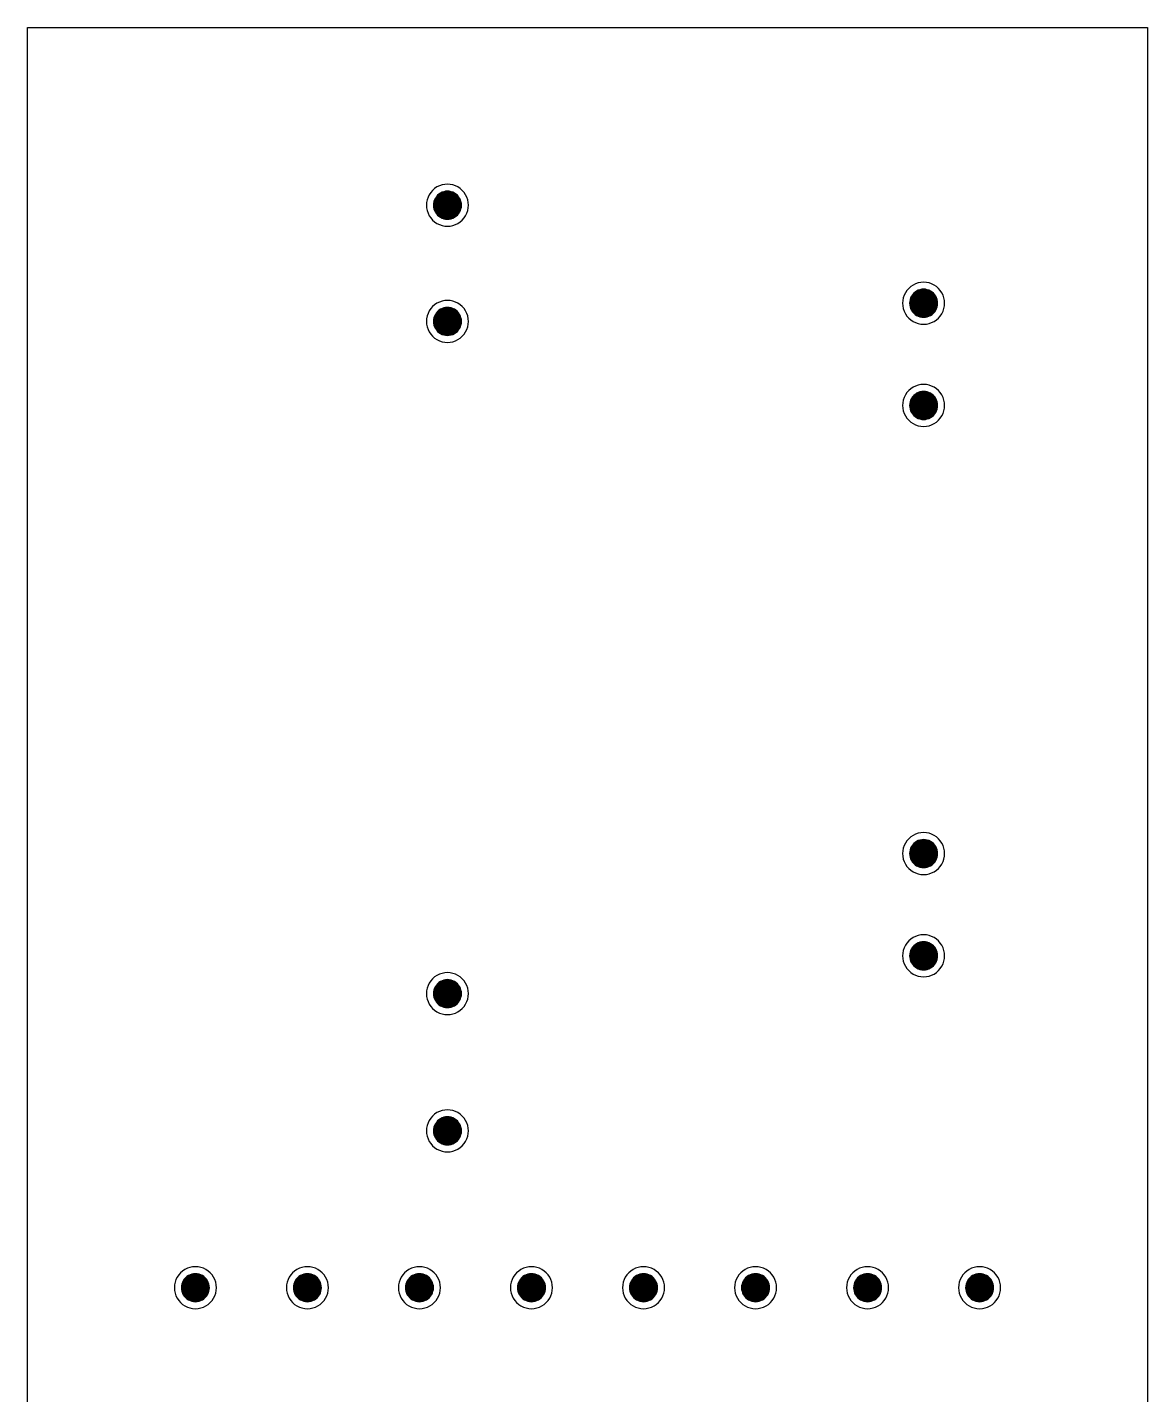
# Model space of a CAD drawing. Extents: x -2 to 177, y -6 to 16.
# Drawn here: x 63 to 67, y -0.382 to 4.5 of the extents above; entities that cross this region are included whole.
import ezdxf

# ---------------------------------------------------------------- set-up
doc = ezdxf.new("R2010")
doc.units = 0
for name, color, linetype in [('H2', 161, 'continuous'), ('Outline', 1, 'continuous'), ('V2', 103, 'continuous')]:
    doc.layers.add(name, color=color, linetype=linetype)

msp = doc.modelspace()

# ---------------------------------------------------------------- linework, layer by layer
at = {"layer": 'H2'}
for points in [[(64.575, 3.865), (64.5744, 3.8748), (64.5724, 3.8844), (64.5693, 3.8937), (64.565, 3.9025), (64.5595, 3.9107), (64.553, 3.918), (64.5457, 3.9245), (64.5375, 3.93), (64.5287, 3.9343), (64.5194, 3.9374), (64.5098, 3.9394), (64.5, 3.94), (64.4902, 3.9394), (64.4806, 3.9374), (64.4713, 3.9343), (64.4625, 3.93), (64.4543, 3.9245), (64.447, 3.918), (64.4405, 3.9107), (64.435, 3.9025), (64.4307, 3.8937), (64.4276, 3.8844), (64.4256, 3.8748), (64.425, 3.865), (64.4256, 3.8552), (64.4276, 3.8456), (64.4307, 3.8363), (64.435, 3.8275), (64.4405, 3.8193), (64.447, 3.812), (64.4543, 3.8055), (64.4625, 3.8), (64.4713, 3.7957), (64.4806, 3.7926), (64.4902, 3.7906), (64.5, 3.79), (64.5098, 3.7906), (64.5194, 3.7926), (64.5287, 3.7957), (64.5375, 3.8), (64.5457, 3.8055), (64.553, 3.812), (64.5595, 3.8193), (64.565, 3.8275), (64.5693, 3.8363), (64.5724, 3.8456), (64.5744, 3.8552), (64.575, 3.865)], [(66.275, 3.515), (66.2744, 3.5248), (66.2724, 3.5344), (66.2693, 3.5437), (66.265, 3.5525), (66.2595, 3.5607), (66.253, 3.568), (66.2457, 3.5745), (66.2375, 3.58), (66.2287, 3.5843), (66.2194, 3.5874), (66.2098, 3.5894), (66.2, 3.59), (66.1902, 3.5894), (66.1806, 3.5874), (66.1713, 3.5843), (66.1625, 3.58), (66.1543, 3.5745), (66.147, 3.568), (66.1405, 3.5607), (66.135, 3.5525), (66.1307, 3.5437), (66.1276, 3.5344), (66.1256, 3.5248), (66.125, 3.515), (66.1256, 3.5052), (66.1276, 3.4956), (66.1307, 3.4863), (66.135, 3.4775), (66.1405, 3.4693), (66.147, 3.462), (66.1543, 3.4555), (66.1625, 3.45), (66.1713, 3.4457), (66.1806, 3.4426), (66.1902, 3.4406), (66.2, 3.44), (66.2098, 3.4406), (66.2194, 3.4426), (66.2287, 3.4457), (66.2375, 3.45), (66.2457, 3.4555), (66.253, 3.462), (66.2595, 3.4693), (66.265, 3.4775), (66.2693, 3.4863), (66.2724, 3.4956), (66.2744, 3.5052), (66.275, 3.515)], [(64.575, 3.45), (64.5744, 3.4598), (64.5724, 3.4694), (64.5693, 3.4787), (64.565, 3.4875), (64.5595, 3.4957), (64.553, 3.503), (64.5457, 3.5095), (64.5375, 3.515), (64.5287, 3.5193), (64.5194, 3.5224), (64.5098, 3.5244), (64.5, 3.525), (64.4902, 3.5244), (64.4806, 3.5224), (64.4713, 3.5193), (64.4625, 3.515), (64.4543, 3.5095), (64.447, 3.503), (64.4405, 3.4957), (64.435, 3.4875), (64.4307, 3.4787), (64.4276, 3.4694), (64.4256, 3.4598), (64.425, 3.45), (64.4256, 3.4402), (64.4276, 3.4306), (64.4307, 3.4213), (64.435, 3.4125), (64.4405, 3.4043), (64.447, 3.397), (64.4543, 3.3905), (64.4625, 3.385), (64.4713, 3.3807), (64.4806, 3.3776), (64.4902, 3.3756), (64.5, 3.375), (64.5098, 3.3756), (64.5194, 3.3776), (64.5287, 3.3807), (64.5375, 3.385), (64.5457, 3.3905), (64.553, 3.397), (64.5595, 3.4043), (64.565, 3.4125), (64.5693, 3.4213), (64.5724, 3.4306), (64.5744, 3.4402), (64.575, 3.45)], [(66.275, 3.15), (66.2744, 3.1598), (66.2724, 3.1694), (66.2693, 3.1787), (66.265, 3.1875), (66.2595, 3.1957), (66.253, 3.203), (66.2457, 3.2095), (66.2375, 3.215), (66.2287, 3.2193), (66.2194, 3.2224), (66.2098, 3.2244), (66.2, 3.225), (66.1902, 3.2244), (66.1806, 3.2224), (66.1713, 3.2193), (66.1625, 3.215), (66.1543, 3.2095), (66.147, 3.203), (66.1405, 3.1957), (66.135, 3.1875), (66.1307, 3.1787), (66.1276, 3.1694), (66.1256, 3.1598), (66.125, 3.15), (66.1256, 3.1402), (66.1276, 3.1306), (66.1307, 3.1213), (66.135, 3.1125), (66.1405, 3.1043), (66.147, 3.097), (66.1543, 3.0905), (66.1625, 3.085), (66.1713, 3.0807), (66.1806, 3.0776), (66.1902, 3.0756), (66.2, 3.075), (66.2098, 3.0756), (66.2194, 3.0776), (66.2287, 3.0807), (66.2375, 3.085), (66.2457, 3.0905), (66.253, 3.097), (66.2595, 3.1043), (66.265, 3.1125), (66.2693, 3.1213), (66.2724, 3.1306), (66.2744, 3.1402), (66.275, 3.15)], [(66.275, 1.55), (66.2744, 1.5598), (66.2724, 1.5694), (66.2693, 1.5787), (66.265, 1.5875), (66.2595, 1.5957), (66.253, 1.603), (66.2457, 1.6095), (66.2375, 1.615), (66.2287, 1.6193), (66.2194, 1.6224), (66.2098, 1.6244), (66.2, 1.625), (66.1902, 1.6244), (66.1806, 1.6224), (66.1713, 1.6193), (66.1625, 1.615), (66.1543, 1.6095), (66.147, 1.603), (66.1405, 1.5957), (66.135, 1.5875), (66.1307, 1.5787), (66.1276, 1.5694), (66.1256, 1.5598), (66.125, 1.55), (66.1256, 1.5402), (66.1276, 1.5306), (66.1307, 1.5213), (66.135, 1.5125), (66.1405, 1.5043), (66.147, 1.497), (66.1543, 1.4905), (66.1625, 1.485), (66.1713, 1.4807), (66.1806, 1.4776), (66.1902, 1.4756), (66.2, 1.475), (66.2098, 1.4756), (66.2194, 1.4776), (66.2287, 1.4807), (66.2375, 1.485), (66.2457, 1.4905), (66.253, 1.497), (66.2595, 1.5043), (66.265, 1.5125), (66.2693, 1.5213), (66.2724, 1.5306), (66.2744, 1.5402), (66.275, 1.55)], [(66.275, 1.185), (66.2744, 1.1948), (66.2724, 1.2044), (66.2693, 1.2137), (66.265, 1.2225), (66.2595, 1.2307), (66.253, 1.238), (66.2457, 1.2445), (66.2375, 1.25), (66.2287, 1.2543), (66.2194, 1.2574), (66.2098, 1.2594), (66.2, 1.26), (66.1902, 1.2594), (66.1806, 1.2574), (66.1713, 1.2543), (66.1625, 1.25), (66.1543, 1.2445), (66.147, 1.238), (66.1405, 1.2307), (66.135, 1.2225), (66.1307, 1.2137), (66.1276, 1.2044), (66.1256, 1.1948), (66.125, 1.185), (66.1256, 1.1752), (66.1276, 1.1656), (66.1307, 1.1563), (66.135, 1.1475), (66.1405, 1.1393), (66.147, 1.132), (66.1543, 1.1255), (66.1625, 1.12), (66.1713, 1.1157), (66.1806, 1.1126), (66.1902, 1.1106), (66.2, 1.11), (66.2098, 1.1106), (66.2194, 1.1126), (66.2287, 1.1157), (66.2375, 1.12), (66.2457, 1.1255), (66.253, 1.132), (66.2595, 1.1393), (66.265, 1.1475), (66.2693, 1.1563), (66.2724, 1.1656), (66.2744, 1.1752), (66.275, 1.185)], [(64.575, 1.05), (64.5744, 1.0598), (64.5724, 1.0694), (64.5693, 1.0787), (64.565, 1.0875), (64.5595, 1.0957), (64.553, 1.103), (64.5457, 1.1095), (64.5375, 1.115), (64.5287, 1.1193), (64.5194, 1.1224), (64.5098, 1.1244), (64.5, 1.125), (64.4902, 1.1244), (64.4806, 1.1224), (64.4713, 1.1193), (64.4625, 1.115), (64.4543, 1.1095), (64.447, 1.103), (64.4405, 1.0957), (64.435, 1.0875), (64.4307, 1.0787), (64.4276, 1.0694), (64.4256, 1.0598), (64.425, 1.05), (64.4256, 1.0402), (64.4276, 1.0306), (64.4307, 1.0213), (64.435, 1.0125), (64.4405, 1.0043), (64.447, 0.997), (64.4543, 0.9905), (64.4625, 0.985), (64.4713, 0.9807), (64.4806, 0.9776), (64.4902, 0.9756), (64.5, 0.975), (64.5098, 0.9756), (64.5194, 0.9776), (64.5287, 0.9807), (64.5375, 0.985), (64.5457, 0.9905), (64.553, 0.997), (64.5595, 1.0043), (64.565, 1.0125), (64.5693, 1.0213), (64.5724, 1.0306), (64.5744, 1.0402), (64.575, 1.05)], [(64.575, 0.56), (64.5744, 0.5698), (64.5724, 0.5794), (64.5693, 0.5887), (64.565, 0.5975), (64.5595, 0.6057), (64.553, 0.613), (64.5457, 0.6195), (64.5375, 0.625), (64.5287, 0.6293), (64.5194, 0.6324), (64.5098, 0.6344), (64.5, 0.635), (64.4902, 0.6344), (64.4806, 0.6324), (64.4713, 0.6293), (64.4625, 0.625), (64.4543, 0.6195), (64.447, 0.613), (64.4405, 0.6057), (64.435, 0.5975), (64.4307, 0.5887), (64.4276, 0.5794), (64.4256, 0.5698), (64.425, 0.56), (64.4256, 0.5502), (64.4276, 0.5406), (64.4307, 0.5313), (64.435, 0.5225), (64.4405, 0.5143), (64.447, 0.507), (64.4543, 0.5005), (64.4625, 0.495), (64.4713, 0.4907), (64.4806, 0.4876), (64.4902, 0.4856), (64.5, 0.485), (64.5098, 0.4856), (64.5194, 0.4876), (64.5287, 0.4907), (64.5375, 0.495), (64.5457, 0.5005), (64.553, 0.507), (64.5595, 0.5143), (64.565, 0.5225), (64.5693, 0.5313), (64.5724, 0.5406), (64.5744, 0.5502), (64.575, 0.56)], [(63.675, 0), (63.6744, 0.0098), (63.6724, 0.0194), (63.6693, 0.0287), (63.665, 0.0375), (63.6595, 0.0457), (63.653, 0.053), (63.6457, 0.0595), (63.6375, 0.065), (63.6287, 0.0693), (63.6194, 0.0724), (63.6098, 0.0744), (63.6, 0.075), (63.5902, 0.0744), (63.5806, 0.0724), (63.5713, 0.0693), (63.5625, 0.065), (63.5543, 0.0595), (63.547, 0.053), (63.5405, 0.0457), (63.535, 0.0375), (63.5307, 0.0287), (63.5276, 0.0194), (63.5256, 0.0098), (63.525, 0), (63.5256, -0.0098), (63.5276, -0.0194), (63.5307, -0.0287), (63.535, -0.0375), (63.5405, -0.0457), (63.547, -0.053), (63.5543, -0.0595), (63.5625, -0.065), (63.5713, -0.0693), (63.5806, -0.0724), (63.5902, -0.0744), (63.6, -0.075), (63.6098, -0.0744), (63.6194, -0.0724), (63.6287, -0.0693), (63.6375, -0.065), (63.6457, -0.0595), (63.653, -0.053), (63.6595, -0.0457), (63.665, -0.0375), (63.6693, -0.0287), (63.6724, -0.0194), (63.6744, -0.0098), (63.675, 0)], [(64.075, 0), (64.0744, 0.0098), (64.0724, 0.0194), (64.0693, 0.0287), (64.065, 0.0375), (64.0595, 0.0457), (64.053, 0.053), (64.0457, 0.0595), (64.0375, 0.065), (64.0287, 0.0693), (64.0194, 0.0724), (64.0098, 0.0744), (64, 0.075), (63.9902, 0.0744), (63.9806, 0.0724), (63.9713, 0.0693), (63.9625, 0.065), (63.9543, 0.0595), (63.947, 0.053), (63.9405, 0.0457), (63.935, 0.0375), (63.9307, 0.0287), (63.9276, 0.0194), (63.9256, 0.0098), (63.925, 0), (63.9256, -0.0098), (63.9276, -0.0194), (63.9307, -0.0287), (63.935, -0.0375), (63.9405, -0.0457), (63.947, -0.053), (63.9543, -0.0595), (63.9625, -0.065), (63.9713, -0.0693), (63.9806, -0.0724), (63.9902, -0.0744), (64, -0.075), (64.0098, -0.0744), (64.0194, -0.0724), (64.0287, -0.0693), (64.0375, -0.065), (64.0457, -0.0595), (64.053, -0.053), (64.0595, -0.0457), (64.065, -0.0375), (64.0693, -0.0287), (64.0724, -0.0194), (64.0744, -0.0098), (64.075, 0)], [(64.475, 0), (64.4744, 0.0098), (64.4724, 0.0194), (64.4693, 0.0287), (64.465, 0.0375), (64.4595, 0.0457), (64.453, 0.053), (64.4457, 0.0595), (64.4375, 0.065), (64.4287, 0.0693), (64.4194, 0.0724), (64.4098, 0.0744), (64.4, 0.075), (64.3902, 0.0744), (64.3806, 0.0724), (64.3713, 0.0693), (64.3625, 0.065), (64.3543, 0.0595), (64.347, 0.053), (64.3405, 0.0457), (64.335, 0.0375), (64.3307, 0.0287), (64.3276, 0.0194), (64.3256, 0.0098), (64.325, 0), (64.3256, -0.0098), (64.3276, -0.0194), (64.3307, -0.0287), (64.335, -0.0375), (64.3405, -0.0457), (64.347, -0.053), (64.3543, -0.0595), (64.3625, -0.065), (64.3713, -0.0693), (64.3806, -0.0724), (64.3902, -0.0744), (64.4, -0.075), (64.4098, -0.0744), (64.4194, -0.0724), (64.4287, -0.0693), (64.4375, -0.065), (64.4457, -0.0595), (64.453, -0.053), (64.4595, -0.0457), (64.465, -0.0375), (64.4693, -0.0287), (64.4724, -0.0194), (64.4744, -0.0098), (64.475, 0)], [(64.875, 0), (64.8744, 0.0098), (64.8724, 0.0194), (64.8693, 0.0287), (64.865, 0.0375), (64.8595, 0.0457), (64.853, 0.053), (64.8457, 0.0595), (64.8375, 0.065), (64.8287, 0.0693), (64.8194, 0.0724), (64.8098, 0.0744), (64.8, 0.075), (64.7902, 0.0744), (64.7806, 0.0724), (64.7713, 0.0693), (64.7625, 0.065), (64.7543, 0.0595), (64.747, 0.053), (64.7405, 0.0457), (64.735, 0.0375), (64.7307, 0.0287), (64.7276, 0.0194), (64.7256, 0.0098), (64.725, 0), (64.7256, -0.0098), (64.7276, -0.0194), (64.7307, -0.0287), (64.735, -0.0375), (64.7405, -0.0457), (64.747, -0.053), (64.7543, -0.0595), (64.7625, -0.065), (64.7713, -0.0693), (64.7806, -0.0724), (64.7902, -0.0744), (64.8, -0.075), (64.8098, -0.0744), (64.8194, -0.0724), (64.8287, -0.0693), (64.8375, -0.065), (64.8457, -0.0595), (64.853, -0.053), (64.8595, -0.0457), (64.865, -0.0375), (64.8693, -0.0287), (64.8724, -0.0194), (64.8744, -0.0098), (64.875, 0)], [(65.275, 0), (65.2744, 0.0098), (65.2724, 0.0194), (65.2693, 0.0287), (65.265, 0.0375), (65.2595, 0.0457), (65.253, 0.053), (65.2457, 0.0595), (65.2375, 0.065), (65.2287, 0.0693), (65.2194, 0.0724), (65.2098, 0.0744), (65.2, 0.075), (65.1902, 0.0744), (65.1806, 0.0724), (65.1713, 0.0693), (65.1625, 0.065), (65.1543, 0.0595), (65.147, 0.053), (65.1405, 0.0457), (65.135, 0.0375), (65.1307, 0.0287), (65.1276, 0.0194), (65.1256, 0.0098), (65.125, 0), (65.1256, -0.0098), (65.1276, -0.0194), (65.1307, -0.0287), (65.135, -0.0375), (65.1405, -0.0457), (65.147, -0.053), (65.1543, -0.0595), (65.1625, -0.065), (65.1713, -0.0693), (65.1806, -0.0724), (65.1902, -0.0744), (65.2, -0.075), (65.2098, -0.0744), (65.2194, -0.0724), (65.2287, -0.0693), (65.2375, -0.065), (65.2457, -0.0595), (65.253, -0.053), (65.2595, -0.0457), (65.265, -0.0375), (65.2693, -0.0287), (65.2724, -0.0194), (65.2744, -0.0098), (65.275, 0)], [(65.675, 0), (65.6744, 0.0098), (65.6724, 0.0194), (65.6693, 0.0287), (65.665, 0.0375), (65.6595, 0.0457), (65.653, 0.053), (65.6457, 0.0595), (65.6375, 0.065), (65.6287, 0.0693), (65.6194, 0.0724), (65.6098, 0.0744), (65.6, 0.075), (65.5902, 0.0744), (65.5806, 0.0724), (65.5713, 0.0693), (65.5625, 0.065), (65.5543, 0.0595), (65.547, 0.053), (65.5405, 0.0457), (65.535, 0.0375), (65.5307, 0.0287), (65.5276, 0.0194), (65.5256, 0.0098), (65.525, 0), (65.5256, -0.0098), (65.5276, -0.0194), (65.5307, -0.0287), (65.535, -0.0375), (65.5405, -0.0457), (65.547, -0.053), (65.5543, -0.0595), (65.5625, -0.065), (65.5713, -0.0693), (65.5806, -0.0724), (65.5902, -0.0744), (65.6, -0.075), (65.6098, -0.0744), (65.6194, -0.0724), (65.6287, -0.0693), (65.6375, -0.065), (65.6457, -0.0595), (65.653, -0.053), (65.6595, -0.0457), (65.665, -0.0375), (65.6693, -0.0287), (65.6724, -0.0194), (65.6744, -0.0098), (65.675, 0)], [(66.075, 0), (66.0744, 0.0098), (66.0724, 0.0194), (66.0693, 0.0287), (66.065, 0.0375), (66.0595, 0.0457), (66.053, 0.053), (66.0457, 0.0595), (66.0375, 0.065), (66.0287, 0.0693), (66.0194, 0.0724), (66.0098, 0.0744), (66, 0.075), (65.9902, 0.0744), (65.9806, 0.0724), (65.9713, 0.0693), (65.9625, 0.065), (65.9543, 0.0595), (65.947, 0.053), (65.9405, 0.0457), (65.935, 0.0375), (65.9307, 0.0287), (65.9276, 0.0194), (65.9256, 0.0098), (65.925, 0), (65.9256, -0.0098), (65.9276, -0.0194), (65.9307, -0.0287), (65.935, -0.0375), (65.9405, -0.0457), (65.947, -0.053), (65.9543, -0.0595), (65.9625, -0.065), (65.9713, -0.0693), (65.9806, -0.0724), (65.9902, -0.0744), (66, -0.075), (66.0098, -0.0744), (66.0194, -0.0724), (66.0287, -0.0693), (66.0375, -0.065), (66.0457, -0.0595), (66.053, -0.053), (66.0595, -0.0457), (66.065, -0.0375), (66.0693, -0.0287), (66.0724, -0.0194), (66.0744, -0.0098), (66.075, 0)], [(66.475, 0), (66.4744, 0.0098), (66.4724, 0.0194), (66.4693, 0.0287), (66.465, 0.0375), (66.4595, 0.0457), (66.453, 0.053), (66.4457, 0.0595), (66.4375, 0.065), (66.4287, 0.0693), (66.4194, 0.0724), (66.4098, 0.0744), (66.4, 0.075), (66.3902, 0.0744), (66.3806, 0.0724), (66.3713, 0.0693), (66.3625, 0.065), (66.3543, 0.0595), (66.347, 0.053), (66.3405, 0.0457), (66.335, 0.0375), (66.3307, 0.0287), (66.3276, 0.0194), (66.3256, 0.0098), (66.325, 0), (66.3256, -0.0098), (66.3276, -0.0194), (66.3307, -0.0287), (66.335, -0.0375), (66.3405, -0.0457), (66.347, -0.053), (66.3543, -0.0595), (66.3625, -0.065), (66.3713, -0.0693), (66.3806, -0.0724), (66.3902, -0.0744), (66.4, -0.075), (66.4098, -0.0744), (66.4194, -0.0724), (66.4287, -0.0693), (66.4375, -0.065), (66.4457, -0.0595), (66.453, -0.053), (66.4595, -0.0457), (66.465, -0.0375), (66.4693, -0.0287), (66.4724, -0.0194), (66.4744, -0.0098), (66.475, 0)]]:
    msp.add_lwpolyline(points, close=True, dxfattribs=at)
at = {"layer": 'Outline'}
msp.add_lwpolyline([(67, 4.5), (67, -4.5), (63, -4.5), (63, 4.5)], close=True, dxfattribs=at)
at = {"layer": 'V2'}
for points in [[(64.55, 3.865), (64.5496, 3.8715), (64.5483, 3.8779), (64.5462, 3.8841), (64.5433, 3.89), (64.5397, 3.8954), (64.5354, 3.9004), (64.5304, 3.9047), (64.525, 3.9083), (64.5191, 3.9112), (64.5129, 3.9133), (64.5065, 3.9146), (64.5, 3.915), (64.4935, 3.9146), (64.4871, 3.9133), (64.4809, 3.9112), (64.475, 3.9083), (64.4696, 3.9047), (64.4646, 3.9004), (64.4603, 3.8954), (64.4567, 3.89), (64.4538, 3.8841), (64.4517, 3.8779), (64.4504, 3.8715), (64.45, 3.865), (64.4504, 3.8585), (64.4517, 3.8521), (64.4538, 3.8459), (64.4567, 3.84), (64.4603, 3.8346), (64.4646, 3.8296), (64.4696, 3.8253), (64.475, 3.8217), (64.4809, 3.8188), (64.4871, 3.8167), (64.4935, 3.8154), (64.5, 3.815), (64.5065, 3.8154), (64.5129, 3.8167), (64.5191, 3.8188), (64.525, 3.8217), (64.5304, 3.8253), (64.5354, 3.8296), (64.5397, 3.8346), (64.5433, 3.84), (64.5462, 3.8459), (64.5483, 3.8521), (64.5496, 3.8585), (64.55, 3.865)], [(66.25, 3.515), (66.2496, 3.5215), (66.2483, 3.5279), (66.2462, 3.5341), (66.2433, 3.54), (66.2397, 3.5454), (66.2354, 3.5504), (66.2304, 3.5547), (66.225, 3.5583), (66.2191, 3.5612), (66.2129, 3.5633), (66.2065, 3.5646), (66.2, 3.565), (66.1935, 3.5646), (66.1871, 3.5633), (66.1809, 3.5612), (66.175, 3.5583), (66.1696, 3.5547), (66.1646, 3.5504), (66.1603, 3.5454), (66.1567, 3.54), (66.1538, 3.5341), (66.1517, 3.5279), (66.1504, 3.5215), (66.15, 3.515), (66.1504, 3.5085), (66.1517, 3.5021), (66.1538, 3.4959), (66.1567, 3.49), (66.1603, 3.4846), (66.1646, 3.4796), (66.1696, 3.4753), (66.175, 3.4717), (66.1809, 3.4688), (66.1871, 3.4667), (66.1935, 3.4654), (66.2, 3.465), (66.2065, 3.4654), (66.2129, 3.4667), (66.2191, 3.4688), (66.225, 3.4717), (66.2304, 3.4753), (66.2354, 3.4796), (66.2397, 3.4846), (66.2433, 3.49), (66.2462, 3.4959), (66.2483, 3.5021), (66.2496, 3.5085), (66.25, 3.515)], [(64.55, 3.45), (64.5496, 3.4565), (64.5483, 3.4629), (64.5462, 3.4691), (64.5433, 3.475), (64.5397, 3.4804), (64.5354, 3.4854), (64.5304, 3.4897), (64.525, 3.4933), (64.5191, 3.4962), (64.5129, 3.4983), (64.5065, 3.4996), (64.5, 3.5), (64.4935, 3.4996), (64.4871, 3.4983), (64.4809, 3.4962), (64.475, 3.4933), (64.4696, 3.4897), (64.4646, 3.4854), (64.4603, 3.4804), (64.4567, 3.475), (64.4538, 3.4691), (64.4517, 3.4629), (64.4504, 3.4565), (64.45, 3.45), (64.4504, 3.4435), (64.4517, 3.4371), (64.4538, 3.4309), (64.4567, 3.425), (64.4603, 3.4196), (64.4646, 3.4146), (64.4696, 3.4103), (64.475, 3.4067), (64.4809, 3.4038), (64.4871, 3.4017), (64.4935, 3.4004), (64.5, 3.4), (64.5065, 3.4004), (64.5129, 3.4017), (64.5191, 3.4038), (64.525, 3.4067), (64.5304, 3.4103), (64.5354, 3.4146), (64.5397, 3.4196), (64.5433, 3.425), (64.5462, 3.4309), (64.5483, 3.4371), (64.5496, 3.4435), (64.55, 3.45)], [(66.25, 3.15), (66.2496, 3.1565), (66.2483, 3.1629), (66.2462, 3.1691), (66.2433, 3.175), (66.2397, 3.1804), (66.2354, 3.1854), (66.2304, 3.1897), (66.225, 3.1933), (66.2191, 3.1962), (66.2129, 3.1983), (66.2065, 3.1996), (66.2, 3.2), (66.1935, 3.1996), (66.1871, 3.1983), (66.1809, 3.1962), (66.175, 3.1933), (66.1696, 3.1897), (66.1646, 3.1854), (66.1603, 3.1804), (66.1567, 3.175), (66.1538, 3.1691), (66.1517, 3.1629), (66.1504, 3.1565), (66.15, 3.15), (66.1504, 3.1435), (66.1517, 3.1371), (66.1538, 3.1309), (66.1567, 3.125), (66.1603, 3.1196), (66.1646, 3.1146), (66.1696, 3.1103), (66.175, 3.1067), (66.1809, 3.1038), (66.1871, 3.1017), (66.1935, 3.1004), (66.2, 3.1), (66.2065, 3.1004), (66.2129, 3.1017), (66.2191, 3.1038), (66.225, 3.1067), (66.2304, 3.1103), (66.2354, 3.1146), (66.2397, 3.1196), (66.2433, 3.125), (66.2462, 3.1309), (66.2483, 3.1371), (66.2496, 3.1435), (66.25, 3.15)], [(66.25, 1.55), (66.2496, 1.5565), (66.2483, 1.5629), (66.2462, 1.5691), (66.2433, 1.575), (66.2397, 1.5804), (66.2354, 1.5854), (66.2304, 1.5897), (66.225, 1.5933), (66.2191, 1.5962), (66.2129, 1.5983), (66.2065, 1.5996), (66.2, 1.6), (66.1935, 1.5996), (66.1871, 1.5983), (66.1809, 1.5962), (66.175, 1.5933), (66.1696, 1.5897), (66.1646, 1.5854), (66.1603, 1.5804), (66.1567, 1.575), (66.1538, 1.5691), (66.1517, 1.5629), (66.1504, 1.5565), (66.15, 1.55), (66.1504, 1.5435), (66.1517, 1.5371), (66.1538, 1.5309), (66.1567, 1.525), (66.1603, 1.5196), (66.1646, 1.5146), (66.1696, 1.5103), (66.175, 1.5067), (66.1809, 1.5038), (66.1871, 1.5017), (66.1935, 1.5004), (66.2, 1.5), (66.2065, 1.5004), (66.2129, 1.5017), (66.2191, 1.5038), (66.225, 1.5067), (66.2304, 1.5103), (66.2354, 1.5146), (66.2397, 1.5196), (66.2433, 1.525), (66.2462, 1.5309), (66.2483, 1.5371), (66.2496, 1.5435), (66.25, 1.55)], [(66.25, 1.185), (66.2496, 1.1915), (66.2483, 1.1979), (66.2462, 1.2041), (66.2433, 1.21), (66.2397, 1.2154), (66.2354, 1.2204), (66.2304, 1.2247), (66.225, 1.2283), (66.2191, 1.2312), (66.2129, 1.2333), (66.2065, 1.2346), (66.2, 1.235), (66.1935, 1.2346), (66.1871, 1.2333), (66.1809, 1.2312), (66.175, 1.2283), (66.1696, 1.2247), (66.1646, 1.2204), (66.1603, 1.2154), (66.1567, 1.21), (66.1538, 1.2041), (66.1517, 1.1979), (66.1504, 1.1915), (66.15, 1.185), (66.1504, 1.1785), (66.1517, 1.1721), (66.1538, 1.1659), (66.1567, 1.16), (66.1603, 1.1546), (66.1646, 1.1496), (66.1696, 1.1453), (66.175, 1.1417), (66.1809, 1.1388), (66.1871, 1.1367), (66.1935, 1.1354), (66.2, 1.135), (66.2065, 1.1354), (66.2129, 1.1367), (66.2191, 1.1388), (66.225, 1.1417), (66.2304, 1.1453), (66.2354, 1.1496), (66.2397, 1.1546), (66.2433, 1.16), (66.2462, 1.1659), (66.2483, 1.1721), (66.2496, 1.1785), (66.25, 1.185)], [(64.55, 1.05), (64.5496, 1.0565), (64.5483, 1.0629), (64.5462, 1.0691), (64.5433, 1.075), (64.5397, 1.0804), (64.5354, 1.0854), (64.5304, 1.0897), (64.525, 1.0933), (64.5191, 1.0962), (64.5129, 1.0983), (64.5065, 1.0996), (64.5, 1.1), (64.4935, 1.0996), (64.4871, 1.0983), (64.4809, 1.0962), (64.475, 1.0933), (64.4696, 1.0897), (64.4646, 1.0854), (64.4603, 1.0804), (64.4567, 1.075), (64.4538, 1.0691), (64.4517, 1.0629), (64.4504, 1.0565), (64.45, 1.05), (64.4504, 1.0435), (64.4517, 1.0371), (64.4538, 1.0309), (64.4567, 1.025), (64.4603, 1.0196), (64.4646, 1.0146), (64.4696, 1.0103), (64.475, 1.0067), (64.4809, 1.0038), (64.4871, 1.0017), (64.4935, 1.0004), (64.5, 1), (64.5065, 1.0004), (64.5129, 1.0017), (64.5191, 1.0038), (64.525, 1.0067), (64.5304, 1.0103), (64.5354, 1.0146), (64.5397, 1.0196), (64.5433, 1.025), (64.5462, 1.0309), (64.5483, 1.0371), (64.5496, 1.0435), (64.55, 1.05)], [(64.55, 0.56), (64.5496, 0.5665), (64.5483, 0.5729), (64.5462, 0.5791), (64.5433, 0.585), (64.5397, 0.5904), (64.5354, 0.5954), (64.5304, 0.5997), (64.525, 0.6033), (64.5191, 0.6062), (64.5129, 0.6083), (64.5065, 0.6096), (64.5, 0.61), (64.4935, 0.6096), (64.4871, 0.6083), (64.4809, 0.6062), (64.475, 0.6033), (64.4696, 0.5997), (64.4646, 0.5954), (64.4603, 0.5904), (64.4567, 0.585), (64.4538, 0.5791), (64.4517, 0.5729), (64.4504, 0.5665), (64.45, 0.56), (64.4504, 0.5535), (64.4517, 0.5471), (64.4538, 0.5409), (64.4567, 0.535), (64.4603, 0.5296), (64.4646, 0.5246), (64.4696, 0.5203), (64.475, 0.5167), (64.4809, 0.5138), (64.4871, 0.5117), (64.4935, 0.5104), (64.5, 0.51), (64.5065, 0.5104), (64.5129, 0.5117), (64.5191, 0.5138), (64.525, 0.5167), (64.5304, 0.5203), (64.5354, 0.5246), (64.5397, 0.5296), (64.5433, 0.535), (64.5462, 0.5409), (64.5483, 0.5471), (64.5496, 0.5535), (64.55, 0.56)], [(63.65, 0), (63.6496, 0.0065), (63.6483, 0.0129), (63.6462, 0.0191), (63.6433, 0.025), (63.6397, 0.0304), (63.6354, 0.0354), (63.6304, 0.0397), (63.625, 0.0433), (63.6191, 0.0462), (63.6129, 0.0483), (63.6065, 0.0496), (63.6, 0.05), (63.5935, 0.0496), (63.5871, 0.0483), (63.5809, 0.0462), (63.575, 0.0433), (63.5696, 0.0397), (63.5646, 0.0354), (63.5603, 0.0304), (63.5567, 0.025), (63.5538, 0.0191), (63.5517, 0.0129), (63.5504, 0.0065), (63.55, 0), (63.5504, -0.0065), (63.5517, -0.0129), (63.5538, -0.0191), (63.5567, -0.025), (63.5603, -0.0304), (63.5646, -0.0354), (63.5696, -0.0397), (63.575, -0.0433), (63.5809, -0.0462), (63.5871, -0.0483), (63.5935, -0.0496), (63.6, -0.05), (63.6065, -0.0496), (63.6129, -0.0483), (63.6191, -0.0462), (63.625, -0.0433), (63.6304, -0.0397), (63.6354, -0.0354), (63.6397, -0.0304), (63.6433, -0.025), (63.6462, -0.0191), (63.6483, -0.0129), (63.6496, -0.0065), (63.65, 0)], [(64.05, 0), (64.0496, 0.0065), (64.0483, 0.0129), (64.0462, 0.0191), (64.0433, 0.025), (64.0397, 0.0304), (64.0354, 0.0354), (64.0304, 0.0397), (64.025, 0.0433), (64.0191, 0.0462), (64.0129, 0.0483), (64.0065, 0.0496), (64, 0.05), (63.9935, 0.0496), (63.9871, 0.0483), (63.9809, 0.0462), (63.975, 0.0433), (63.9696, 0.0397), (63.9646, 0.0354), (63.9603, 0.0304), (63.9567, 0.025), (63.9538, 0.0191), (63.9517, 0.0129), (63.9504, 0.0065), (63.95, 0), (63.9504, -0.0065), (63.9517, -0.0129), (63.9538, -0.0191), (63.9567, -0.025), (63.9603, -0.0304), (63.9646, -0.0354), (63.9696, -0.0397), (63.975, -0.0433), (63.9809, -0.0462), (63.9871, -0.0483), (63.9935, -0.0496), (64, -0.05), (64.0065, -0.0496), (64.0129, -0.0483), (64.0191, -0.0462), (64.025, -0.0433), (64.0304, -0.0397), (64.0354, -0.0354), (64.0397, -0.0304), (64.0433, -0.025), (64.0462, -0.0191), (64.0483, -0.0129), (64.0496, -0.0065), (64.05, 0)], [(64.45, 0), (64.4496, 0.0065), (64.4483, 0.0129), (64.4462, 0.0191), (64.4433, 0.025), (64.4397, 0.0304), (64.4354, 0.0354), (64.4304, 0.0397), (64.425, 0.0433), (64.4191, 0.0462), (64.4129, 0.0483), (64.4065, 0.0496), (64.4, 0.05), (64.3935, 0.0496), (64.3871, 0.0483), (64.3809, 0.0462), (64.375, 0.0433), (64.3696, 0.0397), (64.3646, 0.0354), (64.3603, 0.0304), (64.3567, 0.025), (64.3538, 0.0191), (64.3517, 0.0129), (64.3504, 0.0065), (64.35, 0), (64.3504, -0.0065), (64.3517, -0.0129), (64.3538, -0.0191), (64.3567, -0.025), (64.3603, -0.0304), (64.3646, -0.0354), (64.3696, -0.0397), (64.375, -0.0433), (64.3809, -0.0462), (64.3871, -0.0483), (64.3935, -0.0496), (64.4, -0.05), (64.4065, -0.0496), (64.4129, -0.0483), (64.4191, -0.0462), (64.425, -0.0433), (64.4304, -0.0397), (64.4354, -0.0354), (64.4397, -0.0304), (64.4433, -0.025), (64.4462, -0.0191), (64.4483, -0.0129), (64.4496, -0.0065), (64.45, 0)], [(64.85, 0), (64.8496, 0.0065), (64.8483, 0.0129), (64.8462, 0.0191), (64.8433, 0.025), (64.8397, 0.0304), (64.8354, 0.0354), (64.8304, 0.0397), (64.825, 0.0433), (64.8191, 0.0462), (64.8129, 0.0483), (64.8065, 0.0496), (64.8, 0.05), (64.7935, 0.0496), (64.7871, 0.0483), (64.7809, 0.0462), (64.775, 0.0433), (64.7696, 0.0397), (64.7646, 0.0354), (64.7603, 0.0304), (64.7567, 0.025), (64.7538, 0.0191), (64.7517, 0.0129), (64.7504, 0.0065), (64.75, 0), (64.7504, -0.0065), (64.7517, -0.0129), (64.7538, -0.0191), (64.7567, -0.025), (64.7603, -0.0304), (64.7646, -0.0354), (64.7696, -0.0397), (64.775, -0.0433), (64.7809, -0.0462), (64.7871, -0.0483), (64.7935, -0.0496), (64.8, -0.05), (64.8065, -0.0496), (64.8129, -0.0483), (64.8191, -0.0462), (64.825, -0.0433), (64.8304, -0.0397), (64.8354, -0.0354), (64.8397, -0.0304), (64.8433, -0.025), (64.8462, -0.0191), (64.8483, -0.0129), (64.8496, -0.0065), (64.85, 0)], [(65.25, 0), (65.2496, 0.0065), (65.2483, 0.0129), (65.2462, 0.0191), (65.2433, 0.025), (65.2397, 0.0304), (65.2354, 0.0354), (65.2304, 0.0397), (65.225, 0.0433), (65.2191, 0.0462), (65.2129, 0.0483), (65.2065, 0.0496), (65.2, 0.05), (65.1935, 0.0496), (65.1871, 0.0483), (65.1809, 0.0462), (65.175, 0.0433), (65.1696, 0.0397), (65.1646, 0.0354), (65.1603, 0.0304), (65.1567, 0.025), (65.1538, 0.0191), (65.1517, 0.0129), (65.1504, 0.0065), (65.15, 0), (65.1504, -0.0065), (65.1517, -0.0129), (65.1538, -0.0191), (65.1567, -0.025), (65.1603, -0.0304), (65.1646, -0.0354), (65.1696, -0.0397), (65.175, -0.0433), (65.1809, -0.0462), (65.1871, -0.0483), (65.1935, -0.0496), (65.2, -0.05), (65.2065, -0.0496), (65.2129, -0.0483), (65.2191, -0.0462), (65.225, -0.0433), (65.2304, -0.0397), (65.2354, -0.0354), (65.2397, -0.0304), (65.2433, -0.025), (65.2462, -0.0191), (65.2483, -0.0129), (65.2496, -0.0065), (65.25, 0)], [(65.65, 0), (65.6496, 0.0065), (65.6483, 0.0129), (65.6462, 0.0191), (65.6433, 0.025), (65.6397, 0.0304), (65.6354, 0.0354), (65.6304, 0.0397), (65.625, 0.0433), (65.6191, 0.0462), (65.6129, 0.0483), (65.6065, 0.0496), (65.6, 0.05), (65.5935, 0.0496), (65.5871, 0.0483), (65.5809, 0.0462), (65.575, 0.0433), (65.5696, 0.0397), (65.5646, 0.0354), (65.5603, 0.0304), (65.5567, 0.025), (65.5538, 0.0191), (65.5517, 0.0129), (65.5504, 0.0065), (65.55, 0), (65.5504, -0.0065), (65.5517, -0.0129), (65.5538, -0.0191), (65.5567, -0.025), (65.5603, -0.0304), (65.5646, -0.0354), (65.5696, -0.0397), (65.575, -0.0433), (65.5809, -0.0462), (65.5871, -0.0483), (65.5935, -0.0496), (65.6, -0.05), (65.6065, -0.0496), (65.6129, -0.0483), (65.6191, -0.0462), (65.625, -0.0433), (65.6304, -0.0397), (65.6354, -0.0354), (65.6397, -0.0304), (65.6433, -0.025), (65.6462, -0.0191), (65.6483, -0.0129), (65.6496, -0.0065), (65.65, 0)], [(66.05, 0), (66.0496, 0.0065), (66.0483, 0.0129), (66.0462, 0.0191), (66.0433, 0.025), (66.0397, 0.0304), (66.0354, 0.0354), (66.0304, 0.0397), (66.025, 0.0433), (66.0191, 0.0462), (66.0129, 0.0483), (66.0065, 0.0496), (66, 0.05), (65.9935, 0.0496), (65.9871, 0.0483), (65.9809, 0.0462), (65.975, 0.0433), (65.9696, 0.0397), (65.9646, 0.0354), (65.9603, 0.0304), (65.9567, 0.025), (65.9538, 0.0191), (65.9517, 0.0129), (65.9504, 0.0065), (65.95, 0), (65.9504, -0.0065), (65.9517, -0.0129), (65.9538, -0.0191), (65.9567, -0.025), (65.9603, -0.0304), (65.9646, -0.0354), (65.9696, -0.0397), (65.975, -0.0433), (65.9809, -0.0462), (65.9871, -0.0483), (65.9935, -0.0496), (66, -0.05), (66.0065, -0.0496), (66.0129, -0.0483), (66.0191, -0.0462), (66.025, -0.0433), (66.0304, -0.0397), (66.0354, -0.0354), (66.0397, -0.0304), (66.0433, -0.025), (66.0462, -0.0191), (66.0483, -0.0129), (66.0496, -0.0065), (66.05, 0)], [(66.45, 0), (66.4496, 0.0065), (66.4483, 0.0129), (66.4462, 0.0191), (66.4433, 0.025), (66.4397, 0.0304), (66.4354, 0.0354), (66.4304, 0.0397), (66.425, 0.0433), (66.4191, 0.0462), (66.4129, 0.0483), (66.4065, 0.0496), (66.4, 0.05), (66.3935, 0.0496), (66.3871, 0.0483), (66.3809, 0.0462), (66.375, 0.0433), (66.3696, 0.0397), (66.3646, 0.0354), (66.3603, 0.0304), (66.3567, 0.025), (66.3538, 0.0191), (66.3517, 0.0129), (66.3504, 0.0065), (66.35, 0), (66.3504, -0.0065), (66.3517, -0.0129), (66.3538, -0.0191), (66.3567, -0.025), (66.3603, -0.0304), (66.3646, -0.0354), (66.3696, -0.0397), (66.375, -0.0433), (66.3809, -0.0462), (66.3871, -0.0483), (66.3935, -0.0496), (66.4, -0.05), (66.4065, -0.0496), (66.4129, -0.0483), (66.4191, -0.0462), (66.425, -0.0433), (66.4304, -0.0397), (66.4354, -0.0354), (66.4397, -0.0304), (66.4433, -0.025), (66.4462, -0.0191), (66.4483, -0.0129), (66.4496, -0.0065), (66.45, 0)]]:
    msp.add_lwpolyline(points, close=True, dxfattribs=at)
for points in [[(64.4809, 3.9112), (64.4646, 3.9004), (64.5, 3.865)], [(64.5, 3.915), (64.4809, 3.9112), (64.5, 3.865)], [(64.5191, 3.9112), (64.5, 3.915), (64.5, 3.865)], [(64.5354, 3.9004), (64.5191, 3.9112), (64.5, 3.865)], [(64.4538, 3.8841), (64.45, 3.865), (64.5, 3.865)], [(64.45, 3.865), (64.4538, 3.8459), (64.5, 3.865)], [(64.4646, 3.9004), (64.4538, 3.8841), (64.5, 3.865)], [(64.4538, 3.8459), (64.4646, 3.8296), (64.5, 3.865)], [(64.4646, 3.8296), (64.4809, 3.8188), (64.5, 3.865)], [(64.4809, 3.8188), (64.5, 3.815), (64.5, 3.865)], [(64.5462, 3.8841), (64.5354, 3.9004), (64.5, 3.865)], [(64.55, 3.865), (64.5462, 3.8841), (64.5, 3.865)], [(64.5, 3.815), (64.5191, 3.8188), (64.5, 3.865)], [(64.5191, 3.8188), (64.5354, 3.8296), (64.5, 3.865)], [(64.5354, 3.8296), (64.5462, 3.8459), (64.5, 3.865)], [(64.5462, 3.8459), (64.55, 3.865), (64.5, 3.865)], [(66.2, 3.565), (66.1809, 3.5612), (66.2, 3.515)], [(66.2191, 3.5612), (66.2, 3.565), (66.2, 3.515)], [(66.1538, 3.5341), (66.15, 3.515), (66.2, 3.515)], [(66.15, 3.515), (66.1538, 3.4959), (66.2, 3.515)], [(66.1646, 3.5504), (66.1538, 3.5341), (66.2, 3.515)], [(66.1538, 3.4959), (66.1646, 3.4796), (66.2, 3.515)], [(66.1809, 3.5612), (66.1646, 3.5504), (66.2, 3.515)], [(66.1646, 3.4796), (66.1809, 3.4688), (66.2, 3.515)], [(66.1809, 3.4688), (66.2, 3.465), (66.2, 3.515)], [(66.2354, 3.5504), (66.2191, 3.5612), (66.2, 3.515)], [(66.2462, 3.5341), (66.2354, 3.5504), (66.2, 3.515)], [(66.25, 3.515), (66.2462, 3.5341), (66.2, 3.515)], [(66.2, 3.465), (66.2191, 3.4688), (66.2, 3.515)], [(66.2191, 3.4688), (66.2354, 3.4796), (66.2, 3.515)], [(66.2354, 3.4796), (66.2462, 3.4959), (66.2, 3.515)], [(66.2462, 3.4959), (66.25, 3.515), (66.2, 3.515)], [(64.4538, 3.4691), (64.45, 3.45), (64.5, 3.45)], [(64.4646, 3.4854), (64.4538, 3.4691), (64.5, 3.45)], [(64.4809, 3.4962), (64.4646, 3.4854), (64.5, 3.45)], [(64.5, 3.5), (64.4809, 3.4962), (64.5, 3.45)], [(64.5191, 3.4962), (64.5, 3.5), (64.5, 3.45)], [(64.5354, 3.4854), (64.5191, 3.4962), (64.5, 3.45)], [(64.5462, 3.4691), (64.5354, 3.4854), (64.5, 3.45)], [(64.55, 3.45), (64.5462, 3.4691), (64.5, 3.45)], [(64.45, 3.45), (64.4538, 3.4309), (64.5, 3.45)], [(64.4538, 3.4309), (64.4646, 3.4146), (64.5, 3.45)], [(64.4646, 3.4146), (64.4809, 3.4038), (64.5, 3.45)], [(64.4809, 3.4038), (64.5, 3.4), (64.5, 3.45)], [(64.5, 3.4), (64.5191, 3.4038), (64.5, 3.45)], [(64.5191, 3.4038), (64.5354, 3.4146), (64.5, 3.45)], [(64.5354, 3.4146), (64.5462, 3.4309), (64.5, 3.45)], [(64.5462, 3.4309), (64.55, 3.45), (64.5, 3.45)], [(66.1646, 3.1854), (66.1538, 3.1691), (66.2, 3.15)], [(66.1809, 3.1962), (66.1646, 3.1854), (66.2, 3.15)], [(66.2, 3.2), (66.1809, 3.1962), (66.2, 3.15)], [(66.2191, 3.1962), (66.2, 3.2), (66.2, 3.15)], [(66.2354, 3.1854), (66.2191, 3.1962), (66.2, 3.15)], [(66.2462, 3.1691), (66.2354, 3.1854), (66.2, 3.15)], [(66.1538, 3.1691), (66.15, 3.15), (66.2, 3.15)], [(66.15, 3.15), (66.1538, 3.1309), (66.2, 3.15)], [(66.1538, 3.1309), (66.1646, 3.1146), (66.2, 3.15)], [(66.1646, 3.1146), (66.1809, 3.1038), (66.2, 3.15)], [(66.1809, 3.1038), (66.2, 3.1), (66.2, 3.15)], [(66.25, 3.15), (66.2462, 3.1691), (66.2, 3.15)], [(66.2, 3.1), (66.2191, 3.1038), (66.2, 3.15)], [(66.2191, 3.1038), (66.2354, 3.1146), (66.2, 3.15)], [(66.2354, 3.1146), (66.2462, 3.1309), (66.2, 3.15)], [(66.2462, 3.1309), (66.25, 3.15), (66.2, 3.15)], [(66.1538, 1.5691), (66.15, 1.55), (66.2, 1.55)], [(66.1646, 1.5854), (66.1538, 1.5691), (66.2, 1.55)], [(66.1809, 1.5962), (66.1646, 1.5854), (66.2, 1.55)], [(66.2, 1.6), (66.1809, 1.5962), (66.2, 1.55)], [(66.2191, 1.5962), (66.2, 1.6), (66.2, 1.55)], [(66.2354, 1.5854), (66.2191, 1.5962), (66.2, 1.55)], [(66.2462, 1.5691), (66.2354, 1.5854), (66.2, 1.55)], [(66.25, 1.55), (66.2462, 1.5691), (66.2, 1.55)], [(66.15, 1.55), (66.1538, 1.5309), (66.2, 1.55)], [(66.1538, 1.5309), (66.1646, 1.5146), (66.2, 1.55)], [(66.1646, 1.5146), (66.1809, 1.5038), (66.2, 1.55)], [(66.1809, 1.5038), (66.2, 1.5), (66.2, 1.55)], [(66.2, 1.5), (66.2191, 1.5038), (66.2, 1.55)], [(66.2191, 1.5038), (66.2354, 1.5146), (66.2, 1.55)], [(66.2354, 1.5146), (66.2462, 1.5309), (66.2, 1.55)], [(66.2462, 1.5309), (66.25, 1.55), (66.2, 1.55)], [(66.1809, 1.2312), (66.1646, 1.2204), (66.2, 1.185)], [(66.2, 1.235), (66.1809, 1.2312), (66.2, 1.185)], [(66.2191, 1.2312), (66.2, 1.235), (66.2, 1.185)], [(66.2354, 1.2204), (66.2191, 1.2312), (66.2, 1.185)], [(66.1538, 1.2041), (66.15, 1.185), (66.2, 1.185)], [(66.15, 1.185), (66.1538, 1.1659), (66.2, 1.185)], [(66.1646, 1.2204), (66.1538, 1.2041), (66.2, 1.185)], [(66.1538, 1.1659), (66.1646, 1.1496), (66.2, 1.185)], [(66.1646, 1.1496), (66.1809, 1.1388), (66.2, 1.185)], [(66.1809, 1.1388), (66.2, 1.135), (66.2, 1.185)], [(66.2462, 1.2041), (66.2354, 1.2204), (66.2, 1.185)], [(66.25, 1.185), (66.2462, 1.2041), (66.2, 1.185)], [(66.2, 1.135), (66.2191, 1.1388), (66.2, 1.185)], [(66.2191, 1.1388), (66.2354, 1.1496), (66.2, 1.185)], [(66.2354, 1.1496), (66.2462, 1.1659), (66.2, 1.185)], [(66.2462, 1.1659), (66.25, 1.185), (66.2, 1.185)], [(64.4646, 1.0854), (64.4538, 1.0691), (64.5, 1.05)], [(64.4809, 1.0962), (64.4646, 1.0854), (64.5, 1.05)], [(64.5, 1.1), (64.4809, 1.0962), (64.5, 1.05)], [(64.5191, 1.0962), (64.5, 1.1), (64.5, 1.05)], [(64.5354, 1.0854), (64.5191, 1.0962), (64.5, 1.05)], [(64.5462, 1.0691), (64.5354, 1.0854), (64.5, 1.05)], [(64.4538, 1.0691), (64.45, 1.05), (64.5, 1.05)], [(64.45, 1.05), (64.4538, 1.0309), (64.5, 1.05)], [(64.4538, 1.0309), (64.4646, 1.0146), (64.5, 1.05)], [(64.4646, 1.0146), (64.4809, 1.0038), (64.5, 1.05)], [(64.4809, 1.0038), (64.5, 1), (64.5, 1.05)], [(64.55, 1.05), (64.5462, 1.0691), (64.5, 1.05)], [(64.5, 1), (64.5191, 1.0038), (64.5, 1.05)], [(64.5191, 1.0038), (64.5354, 1.0146), (64.5, 1.05)], [(64.5354, 1.0146), (64.5462, 1.0309), (64.5, 1.05)], [(64.5462, 1.0309), (64.55, 1.05), (64.5, 1.05)], [(64.4646, 0.5954), (64.4538, 0.5791), (64.5, 0.56)], [(64.4809, 0.6062), (64.4646, 0.5954), (64.5, 0.56)], [(64.5, 0.61), (64.4809, 0.6062), (64.5, 0.56)], [(64.5191, 0.6062), (64.5, 0.61), (64.5, 0.56)], [(64.5354, 0.5954), (64.5191, 0.6062), (64.5, 0.56)], [(64.5462, 0.5791), (64.5354, 0.5954), (64.5, 0.56)], [(64.4538, 0.5791), (64.45, 0.56), (64.5, 0.56)], [(64.45, 0.56), (64.4538, 0.5409), (64.5, 0.56)], [(64.4538, 0.5409), (64.4646, 0.5246), (64.5, 0.56)], [(64.4646, 0.5246), (64.4809, 0.5138), (64.5, 0.56)], [(64.4809, 0.5138), (64.5, 0.51), (64.5, 0.56)], [(64.55, 0.56), (64.5462, 0.5791), (64.5, 0.56)], [(64.5, 0.51), (64.5191, 0.5138), (64.5, 0.56)], [(64.5191, 0.5138), (64.5354, 0.5246), (64.5, 0.56)], [(64.5354, 0.5246), (64.5462, 0.5409), (64.5, 0.56)], [(64.5462, 0.5409), (64.55, 0.56), (64.5, 0.56)], [(63.6, 0.05), (63.5809, 0.0462), (63.6, 0)], [(63.6191, 0.0462), (63.6, 0.05), (63.6, 0)], [(64, 0.05), (63.9809, 0.0462), (64, 0)], [(64.0191, 0.0462), (64, 0.05), (64, 0)], [(64.4, 0.05), (64.3809, 0.0462), (64.4, 0)], [(64.4191, 0.0462), (64.4, 0.05), (64.4, 0)], [(64.8, 0.05), (64.7809, 0.0462), (64.8, 0)], [(64.8191, 0.0462), (64.8, 0.05), (64.8, 0)], [(65.2, 0.05), (65.1809, 0.0462), (65.2, 0)], [(65.2191, 0.0462), (65.2, 0.05), (65.2, 0)], [(65.6, 0.05), (65.5809, 0.0462), (65.6, 0)], [(65.6191, 0.0462), (65.6, 0.05), (65.6, 0)], [(66, 0.05), (65.9809, 0.0462), (66, 0)], [(66.0191, 0.0462), (66, 0.05), (66, 0)], [(66.4, 0.05), (66.3809, 0.0462), (66.4, 0)], [(66.4191, 0.0462), (66.4, 0.05), (66.4, 0)], [(63.5538, 0.0191), (63.55, 0), (63.6, 0)], [(63.55, 0), (63.5538, -0.0191), (63.6, 0)], [(63.5646, 0.0354), (63.5538, 0.0191), (63.6, 0)], [(63.5809, 0.0462), (63.5646, 0.0354), (63.6, 0)], [(63.6354, 0.0354), (63.6191, 0.0462), (63.6, 0)], [(63.6462, 0.0191), (63.6354, 0.0354), (63.6, 0)], [(63.65, 0), (63.6462, 0.0191), (63.6, 0)], [(63.9538, 0.0191), (63.95, 0), (64, 0)], [(63.95, 0), (63.9538, -0.0191), (64, 0)], [(63.9646, 0.0354), (63.9538, 0.0191), (64, 0)], [(63.9809, 0.0462), (63.9646, 0.0354), (64, 0)], [(64.0354, 0.0354), (64.0191, 0.0462), (64, 0)], [(64.0462, 0.0191), (64.0354, 0.0354), (64, 0)], [(64.05, 0), (64.0462, 0.0191), (64, 0)], [(64.3538, 0.0191), (64.35, 0), (64.4, 0)], [(64.35, 0), (64.3538, -0.0191), (64.4, 0)], [(64.3646, 0.0354), (64.3538, 0.0191), (64.4, 0)], [(64.3809, 0.0462), (64.3646, 0.0354), (64.4, 0)], [(64.4354, 0.0354), (64.4191, 0.0462), (64.4, 0)], [(64.4462, 0.0191), (64.4354, 0.0354), (64.4, 0)], [(64.45, 0), (64.4462, 0.0191), (64.4, 0)], [(64.7538, 0.0191), (64.75, 0), (64.8, 0)], [(64.75, 0), (64.7538, -0.0191), (64.8, 0)], [(64.7646, 0.0354), (64.7538, 0.0191), (64.8, 0)], [(64.7809, 0.0462), (64.7646, 0.0354), (64.8, 0)], [(64.8354, 0.0354), (64.8191, 0.0462), (64.8, 0)], [(64.8462, 0.0191), (64.8354, 0.0354), (64.8, 0)], [(64.85, 0), (64.8462, 0.0191), (64.8, 0)], [(65.1538, 0.0191), (65.15, 0), (65.2, 0)], [(65.15, 0), (65.1538, -0.0191), (65.2, 0)], [(65.1646, 0.0354), (65.1538, 0.0191), (65.2, 0)], [(65.1809, 0.0462), (65.1646, 0.0354), (65.2, 0)], [(65.2354, 0.0354), (65.2191, 0.0462), (65.2, 0)], [(65.2462, 0.0191), (65.2354, 0.0354), (65.2, 0)], [(65.25, 0), (65.2462, 0.0191), (65.2, 0)], [(65.5538, 0.0191), (65.55, 0), (65.6, 0)], [(65.55, 0), (65.5538, -0.0191), (65.6, 0)], [(65.5646, 0.0354), (65.5538, 0.0191), (65.6, 0)], [(65.5809, 0.0462), (65.5646, 0.0354), (65.6, 0)], [(65.6354, 0.0354), (65.6191, 0.0462), (65.6, 0)], [(65.6462, 0.0191), (65.6354, 0.0354), (65.6, 0)], [(65.65, 0), (65.6462, 0.0191), (65.6, 0)], [(65.9538, 0.0191), (65.95, 0), (66, 0)], [(65.95, 0), (65.9538, -0.0191), (66, 0)], [(65.9646, 0.0354), (65.9538, 0.0191), (66, 0)], [(65.9809, 0.0462), (65.9646, 0.0354), (66, 0)], [(66.0354, 0.0354), (66.0191, 0.0462), (66, 0)], [(66.0462, 0.0191), (66.0354, 0.0354), (66, 0)], [(66.05, 0), (66.0462, 0.0191), (66, 0)], [(66.3538, 0.0191), (66.35, 0), (66.4, 0)], [(66.35, 0), (66.3538, -0.0191), (66.4, 0)], [(66.3646, 0.0354), (66.3538, 0.0191), (66.4, 0)], [(66.3809, 0.0462), (66.3646, 0.0354), (66.4, 0)], [(66.4354, 0.0354), (66.4191, 0.0462), (66.4, 0)], [(66.4462, 0.0191), (66.4354, 0.0354), (66.4, 0)], [(66.45, 0), (66.4462, 0.0191), (66.4, 0)], [(63.5538, -0.0191), (63.5646, -0.0354), (63.6, 0)], [(63.5646, -0.0354), (63.5809, -0.0462), (63.6, 0)], [(63.5809, -0.0462), (63.6, -0.05), (63.6, 0)], [(63.6, -0.05), (63.6191, -0.0462), (63.6, 0)], [(63.6191, -0.0462), (63.6354, -0.0354), (63.6, 0)], [(63.6354, -0.0354), (63.6462, -0.0191), (63.6, 0)], [(63.6462, -0.0191), (63.65, 0), (63.6, 0)], [(63.9538, -0.0191), (63.9646, -0.0354), (64, 0)], [(63.9646, -0.0354), (63.9809, -0.0462), (64, 0)], [(63.9809, -0.0462), (64, -0.05), (64, 0)], [(64, -0.05), (64.0191, -0.0462), (64, 0)], [(64.0191, -0.0462), (64.0354, -0.0354), (64, 0)], [(64.0354, -0.0354), (64.0462, -0.0191), (64, 0)], [(64.0462, -0.0191), (64.05, 0), (64, 0)], [(64.3538, -0.0191), (64.3646, -0.0354), (64.4, 0)], [(64.3646, -0.0354), (64.3809, -0.0462), (64.4, 0)], [(64.3809, -0.0462), (64.4, -0.05), (64.4, 0)], [(64.4, -0.05), (64.4191, -0.0462), (64.4, 0)], [(64.4191, -0.0462), (64.4354, -0.0354), (64.4, 0)], [(64.4354, -0.0354), (64.4462, -0.0191), (64.4, 0)], [(64.4462, -0.0191), (64.45, 0), (64.4, 0)], [(64.7538, -0.0191), (64.7646, -0.0354), (64.8, 0)], [(64.7646, -0.0354), (64.7809, -0.0462), (64.8, 0)], [(64.7809, -0.0462), (64.8, -0.05), (64.8, 0)], [(64.8, -0.05), (64.8191, -0.0462), (64.8, 0)], [(64.8191, -0.0462), (64.8354, -0.0354), (64.8, 0)], [(64.8354, -0.0354), (64.8462, -0.0191), (64.8, 0)], [(64.8462, -0.0191), (64.85, 0), (64.8, 0)], [(65.1538, -0.0191), (65.1646, -0.0354), (65.2, 0)], [(65.1646, -0.0354), (65.1809, -0.0462), (65.2, 0)], [(65.1809, -0.0462), (65.2, -0.05), (65.2, 0)], [(65.2, -0.05), (65.2191, -0.0462), (65.2, 0)], [(65.2191, -0.0462), (65.2354, -0.0354), (65.2, 0)], [(65.2354, -0.0354), (65.2462, -0.0191), (65.2, 0)], [(65.2462, -0.0191), (65.25, 0), (65.2, 0)], [(65.5538, -0.0191), (65.5646, -0.0354), (65.6, 0)], [(65.5646, -0.0354), (65.5809, -0.0462), (65.6, 0)], [(65.5809, -0.0462), (65.6, -0.05), (65.6, 0)], [(65.6, -0.05), (65.6191, -0.0462), (65.6, 0)], [(65.6191, -0.0462), (65.6354, -0.0354), (65.6, 0)], [(65.6354, -0.0354), (65.6462, -0.0191), (65.6, 0)], [(65.6462, -0.0191), (65.65, 0), (65.6, 0)], [(65.9538, -0.0191), (65.9646, -0.0354), (66, 0)], [(65.9646, -0.0354), (65.9809, -0.0462), (66, 0)], [(65.9809, -0.0462), (66, -0.05), (66, 0)], [(66, -0.05), (66.0191, -0.0462), (66, 0)], [(66.0191, -0.0462), (66.0354, -0.0354), (66, 0)], [(66.0354, -0.0354), (66.0462, -0.0191), (66, 0)], [(66.0462, -0.0191), (66.05, 0), (66, 0)], [(66.3538, -0.0191), (66.3646, -0.0354), (66.4, 0)], [(66.3646, -0.0354), (66.3809, -0.0462), (66.4, 0)], [(66.3809, -0.0462), (66.4, -0.05), (66.4, 0)], [(66.4, -0.05), (66.4191, -0.0462), (66.4, 0)], [(66.4191, -0.0462), (66.4354, -0.0354), (66.4, 0)], [(66.4354, -0.0354), (66.4462, -0.0191), (66.4, 0)], [(66.4462, -0.0191), (66.45, 0), (66.4, 0)]]:
    msp.add_solid(points, dxfattribs=at)

doc.saveas('drawing.dxf')
